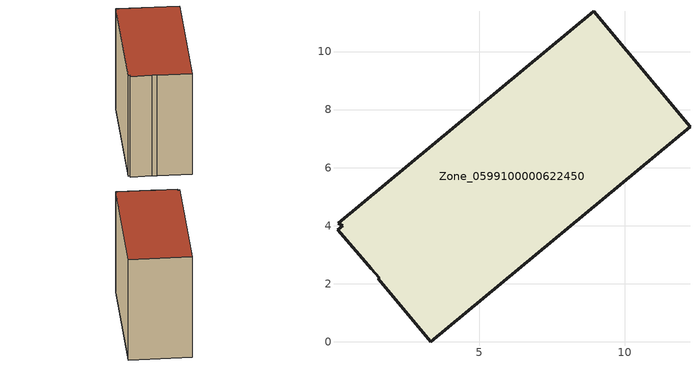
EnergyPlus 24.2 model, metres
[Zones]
Zone_0599100000622450
 floor ground (C_G): 0.11,3.86 0.28,4 0.12,4.09 8.94,11.39 12.26,7.4 3.33,0 1.51,2.17 1.55,2.21 1.27,2.51 z0
 wall outside (C_F): 12.26,7.4 8.94,11.39 0.12,4.09 0.28,4 0.11,3.86 1.27,2.51 1.55,2.21 1.51,2.17 3.33,0 12.26,7.4 z0:9.22
 roof outside (C_R): 0.28,4 0.11,3.86 1.27,2.51 1.55,2.21 1.51,2.17 3.33,0 12.26,7.4 8.94,11.39 0.12,4.09 z9.22
[BUILDING]
Pand.0599100000622450: North Axis=0; Terrain=City; Loads Convergence Tolerance Value=0.04; Temperature Convergence Tolerance Value=0.4; Solar Distribution=FullExterior; Maximum Number of Warmup Days=25; Minimum Number of Warmup Days=1
[Site:Location]
Rotterdam.The.Hague.AP_ZH_NLD Design_Conditions: Latitude=51.96; Longitude=4.45; Time Zone=1; Elevation=-4.5
[SITE:GROUNDTEMPERATURE:BUILDINGSURFACE]
18, 18, 18, 18, 18, 18, 18, 18, 18, 18, 18, 18
[MATERIAL] Thermal Absorptance=0.9; Solar Absorptance=0.7; Visible Absorptance=0.7
Name | Roughness | Thickness | Conductivity | Density | Specific Heat
G.TI.1946 | MediumSmooth | 0.15 | 1 | 540 | 1210
F.TI.1946 | Rough | 0.3 | 0.857143 | 1920 | 840
R.TI.1946 | MediumRough | 0.2 | 0.1 | 1500 | 1000
[CONSTRUCTION]
C_G: G.TI.1946
C_F: F.TI.1946
C_R: R.TI.1946
[ZONE]
Zone_0599100000622450: Type=1; Multiplier=1; Ceiling Height=Autocalculate; Volume=Autocalculate; Floor Area=autocalculate; Part of Total Floor Area=Yes
[ZONEINFILTRATION:DESIGNFLOWRATE]
Infil_Zone_0599100000622450: Zone or ZoneList or Space or SpaceList=Zone_0599100000622450; Schedule=AlwaysOn; Design Flow Rate Calculation Method=Flow/Area; Flow Rate per Floor Area=0.003; Constant Term Coefficient=1; Temperature Term Coefficient=0; Velocity Term Coefficient=0; Velocity Squared Term Coefficient=0
[HVACTEMPLATE:ZONE:IDEALLOADSAIRSYSTEM]
Zone_0599100000622450: Maximum Heating Supply Air Temperature=50; Minimum Cooling Supply Air Temperature=13; Maximum Heating Supply Air Humidity Ratio=0.0156; Minimum Cooling Supply Air Humidity Ratio=0.0077; Heating Limit=NoLimit; Cooling Limit=NoLimit; Dehumidification Control Type=ConstantSensibleHeatRatio; Cooling Sensible Heat Ratio=0.7; Dehumidification Setpoint=60; Humidification Control Type=None; Humidification Setpoint=30; Outdoor Air Method=None; Outdoor Air Flow Rate per Person=0.00944; Outdoor Air Flow Rate per Zone Floor Area=0; Outdoor Air Flow Rate per Zone=0; Demand Controlled Ventilation Type=None; Outdoor Air Economizer Type=NoEconomizer; Heat Recovery Type=None; Sensible Heat Recovery Effectiveness=0.7; Latent Heat Recovery Effectiveness=0.65
[ZONECONTROL:THERMOSTAT]
ThermostatControl_Zone_0599100000622450: Zone or ZoneList=Zone_0599100000622450; Control Type Schedule=DualSetpointControlType; Control 1=Thermostat_Zone_0599100000622450; Temperature Difference Between Cutout And Setpoint=0
[THERMOSTATSETPOINT:DUALSETPOINT]
Thermostat_Zone_0599100000622450: Heating Setpoint Temperature Schedule=HeatingSetpoint_Zone_0599100000622450; Cooling Setpoint Temperature Schedule=CoolingSetpoint_Zone_0599100000622450
[SCHEDULE:COMPACT]
HeatingSetpoint_Zone_0599100000622450: Through: 12/31, For: AllDays, Until: 24:00, 21
CoolingSetpoint_Zone_0599100000622450: Through: 12/31, For: AllDays, Until: 24:00, 24
DualSetpointControlType: Through: 12/31, For: AllDays, Until: 24:00, 4
AlwaysOn: Through: 12/31, For: AllDays, Until: 24:00, 1
